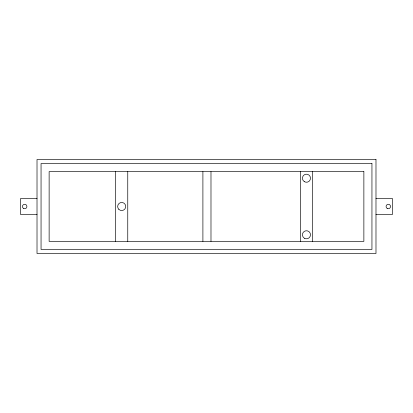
<?xml version="1.0" encoding="UTF-8"?>
<svg xmlns="http://www.w3.org/2000/svg" width="413" height="413" viewBox="0 0 413 413"><rect width="100%" height="100%" fill="white"/><g stroke="black" fill="none" stroke-linecap="round" stroke-linejoin="round"><path stroke-width="0.62" d="M37.015 198.421L20.65 198.421L20.65 214.579L37.015 214.579M375.985 198.421L392.35 198.421L392.35 214.579L375.985 214.579M312.517 171.632L312.517 241.368M300.396 171.632L300.396 241.368M210.986 171.632L210.986 241.368M202.902 171.632L202.902 241.368M127.756 171.632L127.756 241.368M115.635 171.632L115.635 241.368M375.985 159.511L37.015 159.511L37.015 253.489L375.985 253.489L375.985 159.511M371.948 163.553L41.052 163.553L41.052 249.447L371.948 249.447L371.948 163.553M363.868 171.632L49.132 171.632L49.132 241.368L363.868 241.368L363.868 171.632M387.198 208.426A2.22 2.22 0 0 0 390.533 206.5A2.22 2.22 0 0 0 387.198 204.574A2.22 2.22 0 0 0 387.198 208.426M118.841 209.355A4.042 4.042 0 0 0 125.598 207.548A4.042 4.042 0 0 0 120.648 202.597A4.042 4.042 0 0 0 118.841 209.355M304.433 181.715A4.042 4.042 0 0 0 310.493 178.22A4.042 4.042 0 0 0 304.433 174.72A4.042 4.042 0 0 0 304.433 181.715M304.433 238.28A4.042 4.042 0 0 0 310.493 234.78A4.042 4.042 0 0 0 304.433 231.285A4.042 4.042 0 0 0 304.433 238.28M23.577 208.426A2.22 2.22 0 0 0 26.912 206.5A2.22 2.22 0 0 0 23.577 204.574A2.22 2.22 0 0 0 23.577 208.426"/></g></svg>
